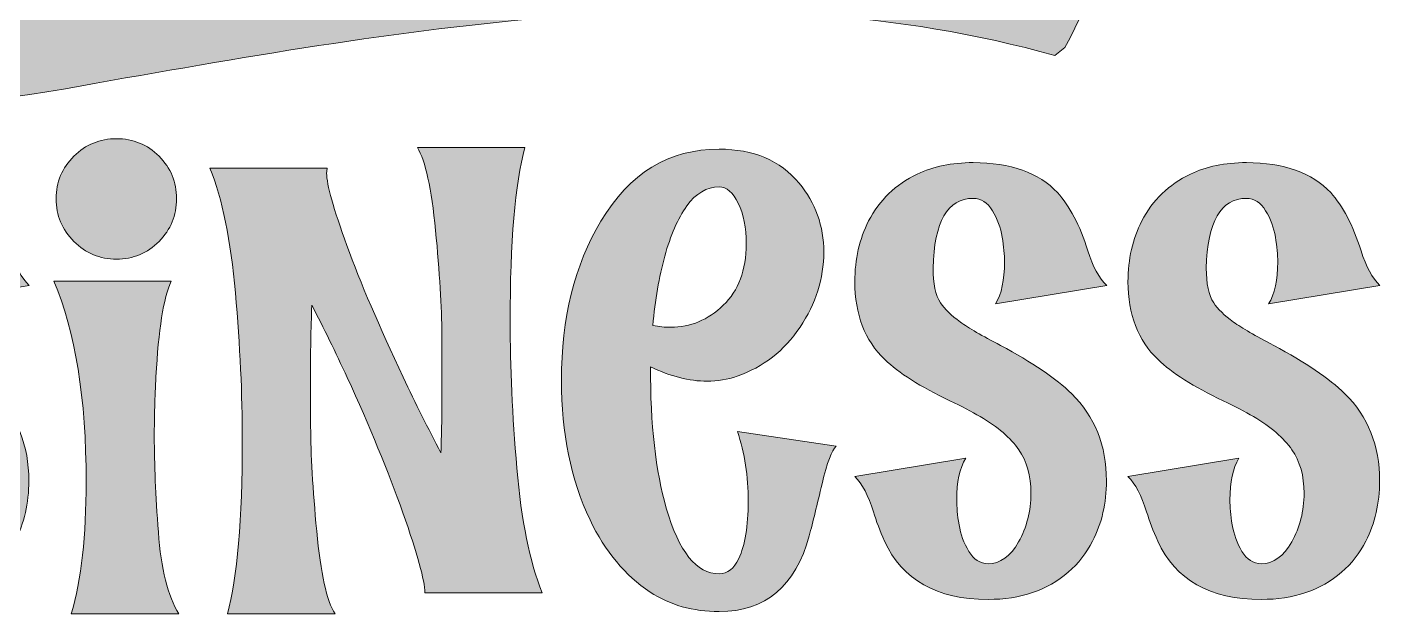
# Model space of a CAD drawing. Header units: inches. Extents: x 139 to 939, y -941 to -135.
# Drawn here: x 464.1 to 938.9, y -941.3 to -735.4 of the extents above; entities that cross this region are included whole.
import ezdxf

# ---------------------------------------------------------------- set-up
doc = ezdxf.new("R2010")
doc.units = ezdxf.units.IN
doc.header["$MEASUREMENT"] = 0
doc.layers.add('Layer 1', color=7, linetype='Continuous')

# ---------------------------------------------------------------- blocks, each defined once
blk = doc.blocks.new('block 5')
at = {"layer": 'Layer 1', "true_color": 0x030405}
h = blk.add_hatch(color=178, dxfattribs=at)
h.dxf.hatch_style = 2
edge = h.paths.add_edge_path()
edge.add_spline(control_points=[(517.38, -941.33), (517.38, -941.33), (479.62, -941.33), (479.62, -941.33), (483.1, -929.26), (484.83, -913.83), (484.83, -895.05), (484.83, -865.7), (481.04, -842.19), (473.47, -824.51), (473.47, -824.51), (514.66, -824.51), (514.66, -824.51), (511.97, -830.51), (510.2, -841.71), (509.33, -858.12), (508.94, -865.15), (508.74, -872.17), (508.74, -879.19), (508.74, -888.58), (509.21, -899.73), (510.16, -912.63), (511.11, -925.53), (513.51, -935.1), (517.38, -941.33)], knot_values=[0, 0, 0, 0, 1, 1, 1, 2, 2, 2, 3, 3, 3, 4, 4, 4, 5, 5, 5, 6, 6, 6, 7, 7, 7, 8, 8, 8, 8], degree=3, periodic=1)
edge = h.paths.add_edge_path()
edge.add_spline(control_points=[(495.48, -816.82), (489.64, -816.82), (484.65, -814.74), (480.51, -810.6), (476.37, -806.46), (474.3, -801.47), (474.3, -795.63), (474.3, -789.79), (476.37, -784.82), (480.51, -780.72), (484.65, -776.61), (489.64, -774.56), (495.48, -774.56), (501.32, -774.56), (506.3, -776.61), (510.4, -780.72), (514.5, -784.82), (516.55, -789.79), (516.55, -795.63), (516.55, -801.47), (514.5, -806.46), (510.4, -810.6), (506.3, -814.74), (501.32, -816.82), (495.48, -816.82)], knot_values=[0, 0, 0, 0, 1, 1, 1, 2, 2, 2, 3, 3, 3, 4, 4, 4, 5, 5, 5, 6, 6, 6, 7, 7, 7, 8, 8, 8, 8], degree=3, periodic=1)
h = blk.add_hatch(color=178, dxfattribs=at)
h.dxf.hatch_style = 2
edge = h.paths.add_edge_path()
edge.add_spline(control_points=[(572.18, -941.33), (572.18, -941.33), (534.42, -941.33), (534.42, -941.33), (537.9, -928.63), (539.63, -908.31), (539.63, -880.37), (539.63, -864.44), (538.82, -847.22), (537.21, -828.71), (535.59, -810.21), (532.61, -795.59), (528.27, -784.86), (528.27, -784.86), (569.46, -784.86), (569.46, -784.86), (569.3, -785.33), (569.22, -785.92), (569.22, -786.63), (569.22, -790.66), (571.59, -799.14), (576.32, -812.08), (581.06, -825.02), (587.65, -840.41), (596.09, -858.24), (600.43, -867.55), (604.85, -876.39), (609.35, -884.75), (609.58, -876.87), (609.7, -868.58), (609.7, -859.9), (609.7, -858.56), (609.68, -853.05), (609.64, -843.39), (609.6, -833.72), (608.87, -821.51), (607.45, -806.76), (606.03, -792), (603.9, -782.3), (601.06, -777.64), (601.06, -777.64), (638.82, -777.64), (638.82, -777.64), (635.34, -790.42), (633.61, -810.74), (633.61, -838.59), (633.61, -854.53), (634.4, -871.72), (635.98, -890.14), (637.56, -908.56), (640.51, -923.14), (644.85, -933.87), (644.85, -933.87), (603.66, -933.87), (603.66, -933.87), (603.66, -929.61), (601.1, -920.26), (595.97, -905.82), (590.84, -891.38), (584.33, -875.56), (576.44, -858.36), (572.34, -849.44), (568.2, -841), (564.01, -833.03), (563.7, -841.24), (563.54, -849.88), (563.54, -858.95), (563.54, -860.29), (563.56, -865.82), (563.6, -875.52), (563.64, -885.23), (564.35, -897.48), (565.73, -912.27), (567.11, -927.07), (569.26, -936.76), (572.18, -941.33)], knot_values=[0, 0, 0, 0, 1, 1, 1, 2, 2, 2, 3, 3, 3, 4, 4, 4, 5, 5, 5, 6, 6, 6, 7, 7, 7, 8, 8, 8, 9, 9, 9, 10, 10, 10, 11, 11, 11, 12, 12, 12, 13, 13, 13, 14, 14, 14, 15, 15, 15, 16, 16, 16, 17, 17, 17, 18, 18, 18, 19, 19, 19, 20, 20, 20, 21, 21, 21, 22, 22, 22, 23, 23, 23, 24, 24, 24, 25, 25, 25, 25], degree=3, periodic=1)
h = blk.add_hatch(color=178, dxfattribs=at)
h.dxf.hatch_style = 2
edge = h.paths.add_edge_path()
edge.add_spline(control_points=[(706.99, -940.5), (697.76, -940.5), (689.67, -938.21), (682.73, -933.64), (673.97, -927.88), (666.95, -919.43), (661.66, -908.31), (654.95, -894.11), (651.6, -877.81), (651.6, -859.43), (651.6, -837.57), (656.22, -818.95), (665.45, -803.56), (675.47, -786.68), (689.32, -778.23), (706.99, -778.23), (718.99, -778.23), (728.34, -782.22), (735.04, -790.18), (740.8, -797.13), (743.68, -805.18), (743.68, -814.33), (743.68, -823.64), (740.9, -832.44), (735.34, -840.73), (729.78, -849.01), (722.42, -854.73), (713.26, -857.89), (709.87, -859.07), (706.36, -859.66), (702.73, -859.66), (696.5, -859.66), (689.87, -857.97), (682.85, -854.57), (682.85, -874.85), (684.7, -891.38), (688.41, -904.17), (692.83, -919.55), (699.02, -927.24), (706.99, -927.24), (709.91, -927.24), (712.2, -925.47), (713.86, -921.92), (716.06, -917.19), (717.17, -910.52), (717.17, -901.92), (717.17, -893), (715.91, -884.8), (713.38, -877.3), (713.38, -877.3), (748.06, -882.51), (748.06, -882.51), (746.48, -883.85), (744.83, -888.23), (743.09, -895.64), (741.35, -903.06), (739.85, -909.14), (738.59, -913.87), (733.78, -931.62), (723.25, -940.5), (706.99, -940.5)], knot_values=[0, 0, 0, 0, 1, 1, 1, 2, 2, 2, 3, 3, 3, 4, 4, 4, 5, 5, 5, 6, 6, 6, 7, 7, 7, 8, 8, 8, 9, 9, 9, 10, 10, 10, 11, 11, 11, 12, 12, 12, 13, 13, 13, 14, 14, 14, 15, 15, 15, 16, 16, 16, 17, 17, 17, 18, 18, 18, 19, 19, 19, 20, 20, 20, 20], degree=3, periodic=1)
edge = h.paths.add_edge_path()
edge.add_spline(control_points=[(689.95, -840.73), (696.89, -840.73), (703.05, -838.16), (708.41, -833.03), (713.78, -827.9), (716.46, -820.72), (716.46, -811.49), (716.46, -805.81), (715.53, -801.06), (713.68, -797.23), (711.82, -793.4), (709.6, -791.49), (706.99, -791.49), (702.57, -791.49), (698.78, -793.72), (695.63, -798.18), (692.47, -802.63), (689.89, -808.51), (687.88, -815.81), (685.86, -823.11), (684.46, -831.22), (683.68, -840.13), (685.88, -840.53), (687.97, -840.73), (689.95, -840.73)], knot_values=[0, 0, 0, 0, 1, 1, 1, 2, 2, 2, 3, 3, 3, 4, 4, 4, 5, 5, 5, 6, 6, 6, 7, 7, 7, 8, 8, 8, 8], degree=3, periodic=1)
h = blk.add_hatch(color=178, dxfattribs=at)
h.dxf.hatch_style = 2
edge = h.paths.add_edge_path()
edge.add_spline(control_points=[(423.17, -936.24), (405.18, -936.24), (393.06, -929.42), (386.83, -915.76), (385.25, -912.21), (383.95, -908.78), (382.92, -905.47), (381.19, -899.79), (379.02, -895.68), (376.41, -893.16), (376.41, -893.16), (415.35, -886.65), (415.35, -886.65), (413.22, -890.2), (412.16, -895.09), (412.16, -901.32), (412.16, -903.77), (412.44, -906.67), (412.99, -910.02), (413.54, -913.38), (414.68, -916.49), (416.42, -919.37), (418.16, -922.26), (420.4, -923.7), (423.17, -923.7), (427.43, -923.7), (431, -921.15), (433.88, -916.06), (436.76, -910.97), (438.2, -905.27), (438.2, -898.96), (438.2, -892.88), (436.78, -887.79), (433.94, -883.69), (431.1, -879.59), (426.6, -875.72), (420.44, -872.09), (417.44, -870.36), (413.89, -868.5), (409.79, -866.53), (399.38, -861.56), (391.76, -856.74), (386.95, -852.09), (379.92, -845.3), (376.41, -836.19), (376.41, -824.75), (376.41, -816.86), (378.03, -809.75), (381.27, -803.44), (385.05, -796.1), (390.74, -790.62), (398.31, -786.99), (403.91, -784.31), (410.46, -782.96), (417.96, -782.96), (431.14, -782.96), (441, -786.48), (447.55, -793.5), (451.81, -798.16), (455.36, -804.94), (458.2, -813.86), (459.94, -819.46), (462.15, -823.52), (464.83, -826.05), (464.83, -826.05), (425.77, -832.56), (425.77, -832.56), (427.9, -829.09), (428.97, -824.15), (428.97, -817.76), (428.97, -815.32), (428.69, -812.44), (428.14, -809.12), (427.59, -805.81), (426.44, -802.71), (424.71, -799.83), (422.97, -796.95), (420.72, -795.51), (417.96, -795.51), (408.96, -795.51), (404.27, -803.68), (403.87, -820.01), (403.87, -825.38), (404.74, -829.44), (406.48, -832.2), (407.9, -834.33), (410.22, -836.58), (413.46, -838.95), (416.38, -841), (421.08, -843.72), (427.55, -847.12), (438.67, -853.03), (447, -858.68), (452.52, -864.04), (460.65, -872.09), (464.71, -882.27), (464.71, -894.58), (464.71, -902.47), (463.09, -909.53), (459.86, -915.76), (457.73, -920.03), (454.89, -923.66), (451.34, -926.65), (444, -933.04), (434.61, -936.24), (423.17, -936.24)], knot_values=[0, 0, 0, 0, 1, 1, 1, 2, 2, 2, 3, 3, 3, 4, 4, 4, 5, 5, 5, 6, 6, 6, 7, 7, 7, 8, 8, 8, 9, 9, 9, 10, 10, 10, 11, 11, 11, 12, 12, 12, 13, 13, 13, 14, 14, 14, 15, 15, 15, 16, 16, 16, 17, 17, 17, 18, 18, 18, 19, 19, 19, 20, 20, 20, 21, 21, 21, 22, 22, 22, 23, 23, 23, 24, 24, 24, 25, 25, 25, 26, 26, 26, 27, 27, 27, 28, 28, 28, 29, 29, 29, 30, 30, 30, 31, 31, 31, 32, 32, 32, 33, 33, 33, 34, 34, 34, 35, 35, 35, 35], degree=3, periodic=1)
h = blk.add_hatch(color=178, dxfattribs=at)
h.dxf.hatch_style = 2
edge = h.paths.add_edge_path()
edge.add_spline(control_points=[(801.32, -936.24), (783.33, -936.24), (771.22, -929.42), (764.99, -915.76), (763.41, -912.21), (762.11, -908.78), (761.08, -905.47), (759.35, -899.79), (757.18, -895.68), (754.57, -893.16), (754.57, -893.16), (793.51, -886.65), (793.51, -886.65), (791.38, -890.2), (790.32, -895.09), (790.32, -901.32), (790.32, -903.77), (790.59, -906.67), (791.15, -910.02), (791.7, -913.38), (792.84, -916.49), (794.58, -919.37), (796.31, -922.26), (798.56, -923.7), (801.32, -923.7), (805.59, -923.7), (809.16, -921.15), (812.04, -916.06), (814.92, -910.97), (816.36, -905.27), (816.36, -898.96), (816.36, -892.88), (814.94, -887.79), (812.1, -883.69), (809.25, -879.59), (804.76, -875.72), (798.6, -872.09), (795.6, -870.36), (792.05, -868.5), (787.95, -866.53), (777.53, -861.56), (769.92, -856.74), (765.11, -852.09), (758.08, -845.3), (754.57, -836.19), (754.57, -824.75), (754.57, -816.86), (756.19, -809.75), (759.43, -803.44), (763.21, -796.1), (768.9, -790.62), (776.47, -786.99), (782.07, -784.31), (788.62, -782.96), (796.12, -782.96), (809.29, -782.96), (819.16, -786.48), (825.71, -793.5), (829.97, -798.16), (833.52, -804.94), (836.36, -813.86), (838.09, -819.46), (840.3, -823.52), (842.99, -826.05), (842.99, -826.05), (803.93, -832.56), (803.93, -832.56), (806.06, -829.09), (807.12, -824.15), (807.12, -817.76), (807.12, -815.32), (806.85, -812.44), (806.3, -809.12), (805.74, -805.81), (804.6, -802.71), (802.86, -799.83), (801.13, -796.95), (798.88, -795.51), (796.12, -795.51), (787.12, -795.51), (782.43, -803.68), (782.03, -820.01), (782.03, -825.38), (782.9, -829.44), (784.64, -832.2), (786.06, -834.33), (788.38, -836.58), (791.62, -838.95), (794.54, -841), (799.23, -843.72), (805.7, -847.12), (816.83, -853.03), (825.15, -858.68), (830.68, -864.04), (838.8, -872.09), (842.87, -882.27), (842.87, -894.58), (842.87, -902.47), (841.25, -909.53), (838.02, -915.76), (835.89, -920.03), (833.04, -923.66), (829.49, -926.65), (822.16, -933.04), (812.76, -936.24), (801.32, -936.24)], knot_values=[0, 0, 0, 0, 1, 1, 1, 2, 2, 2, 3, 3, 3, 4, 4, 4, 5, 5, 5, 6, 6, 6, 7, 7, 7, 8, 8, 8, 9, 9, 9, 10, 10, 10, 11, 11, 11, 12, 12, 12, 13, 13, 13, 14, 14, 14, 15, 15, 15, 16, 16, 16, 17, 17, 17, 18, 18, 18, 19, 19, 19, 20, 20, 20, 21, 21, 21, 22, 22, 22, 23, 23, 23, 24, 24, 24, 25, 25, 25, 26, 26, 26, 27, 27, 27, 28, 28, 28, 29, 29, 29, 30, 30, 30, 31, 31, 31, 32, 32, 32, 33, 33, 33, 34, 34, 34, 35, 35, 35, 35], degree=3, periodic=1)
h = blk.add_hatch(color=178, dxfattribs=at)
h.dxf.hatch_style = 2
edge = h.paths.add_edge_path()
edge.add_spline(control_points=[(897.2, -936.24), (879.21, -936.24), (867.09, -929.42), (860.86, -915.76), (859.28, -912.21), (857.98, -908.78), (856.95, -905.47), (855.22, -899.79), (853.05, -895.68), (850.44, -893.16), (850.44, -893.16), (889.39, -886.65), (889.39, -886.65), (887.25, -890.2), (886.19, -895.09), (886.19, -901.32), (886.19, -903.77), (886.46, -906.67), (887.02, -910.02), (887.57, -913.38), (888.71, -916.49), (890.45, -919.37), (892.18, -922.26), (894.43, -923.7), (897.2, -923.7), (901.46, -923.7), (905.03, -921.15), (907.91, -916.06), (910.79, -910.97), (912.23, -905.27), (912.23, -898.96), (912.23, -892.88), (910.81, -887.79), (907.97, -883.69), (905.13, -879.59), (900.63, -875.72), (894.48, -872.09), (891.47, -870.36), (887.93, -868.5), (883.82, -866.53), (873.41, -861.56), (865.79, -856.74), (860.98, -852.09), (853.96, -845.3), (850.44, -836.19), (850.44, -824.75), (850.44, -816.86), (852.06, -809.75), (855.3, -803.44), (859.09, -796.1), (864.77, -790.62), (872.34, -786.99), (877.94, -784.31), (884.49, -782.96), (891.99, -782.96), (905.17, -782.96), (915.03, -786.48), (921.58, -793.5), (925.84, -798.16), (929.39, -804.94), (932.23, -813.86), (933.97, -819.46), (936.18, -823.52), (938.86, -826.05), (938.86, -826.05), (899.8, -832.56), (899.8, -832.56), (901.93, -829.09), (903, -824.15), (903, -817.76), (903, -815.32), (902.72, -812.44), (902.17, -809.12), (901.62, -805.81), (900.47, -802.71), (898.74, -799.83), (897, -796.95), (894.75, -795.51), (891.99, -795.51), (882.99, -795.51), (878.3, -803.68), (877.91, -820.01), (877.91, -825.38), (878.77, -829.44), (880.51, -832.2), (881.93, -834.33), (884.26, -836.58), (887.49, -838.95), (890.41, -841), (895.11, -843.72), (901.58, -847.12), (912.7, -853.03), (921.03, -858.68), (926.55, -864.04), (934.68, -872.09), (938.74, -882.27), (938.74, -894.58), (938.74, -902.47), (937.12, -909.53), (933.89, -915.76), (931.76, -920.03), (928.92, -923.66), (925.37, -926.65), (918.03, -933.04), (908.64, -936.24), (897.2, -936.24)], knot_values=[0, 0, 0, 0, 1, 1, 1, 2, 2, 2, 3, 3, 3, 4, 4, 4, 5, 5, 5, 6, 6, 6, 7, 7, 7, 8, 8, 8, 9, 9, 9, 10, 10, 10, 11, 11, 11, 12, 12, 12, 13, 13, 13, 14, 14, 14, 15, 15, 15, 16, 16, 16, 17, 17, 17, 18, 18, 18, 19, 19, 19, 20, 20, 20, 21, 21, 21, 22, 22, 22, 23, 23, 23, 24, 24, 24, 25, 25, 25, 26, 26, 26, 27, 27, 27, 28, 28, 28, 29, 29, 29, 30, 30, 30, 31, 31, 31, 32, 32, 32, 33, 33, 33, 34, 34, 34, 35, 35, 35, 35], degree=3, periodic=1)
at = {"layer": 'Layer 1', "lineweight": 0}
for points, knots in [([(495.48, -816.82), (489.64, -816.82), (484.65, -814.74), (480.51, -810.6), (476.37, -806.46), (474.3, -801.47), (474.3, -795.63), (474.3, -789.79), (476.37, -784.82), (480.51, -780.72), (484.65, -776.61), (489.64, -774.56), (495.48, -774.56), (501.32, -774.56), (506.3, -776.61), (510.4, -780.72), (514.5, -784.82), (516.55, -789.79), (516.55, -795.63), (516.55, -801.47), (514.5, -806.46), (510.4, -810.6), (506.3, -814.74), (501.32, -816.82), (495.48, -816.82)], [0, 0, 0, 0, 1, 1, 1, 2, 2, 2, 3, 3, 3, 4, 4, 4, 5, 5, 5, 6, 6, 6, 7, 7, 7, 8, 8, 8, 8]), ([(572.18, -941.33), (572.18, -941.33), (534.42, -941.33), (534.42, -941.33), (537.9, -928.63), (539.63, -908.31), (539.63, -880.37), (539.63, -864.44), (538.82, -847.22), (537.21, -828.71), (535.59, -810.21), (532.61, -795.59), (528.27, -784.86), (528.27, -784.86), (569.46, -784.86), (569.46, -784.86), (569.3, -785.33), (569.22, -785.92), (569.22, -786.63), (569.22, -790.66), (571.59, -799.14), (576.32, -812.08), (581.06, -825.02), (587.65, -840.41), (596.09, -858.24), (600.43, -867.55), (604.85, -876.39), (609.35, -884.75), (609.58, -876.87), (609.7, -868.58), (609.7, -859.9), (609.7, -858.56), (609.68, -853.05), (609.64, -843.39), (609.6, -833.72), (608.87, -821.51), (607.45, -806.76), (606.03, -792), (603.9, -782.3), (601.06, -777.64), (601.06, -777.64), (638.82, -777.64), (638.82, -777.64), (635.34, -790.42), (633.61, -810.74), (633.61, -838.59), (633.61, -854.53), (634.4, -871.72), (635.98, -890.14), (637.56, -908.56), (640.51, -923.14), (644.85, -933.87), (644.85, -933.87), (603.66, -933.87), (603.66, -933.87), (603.66, -929.61), (601.1, -920.26), (595.97, -905.82), (590.84, -891.38), (584.33, -875.56), (576.44, -858.36), (572.34, -849.44), (568.2, -841), (564.01, -833.03), (563.7, -841.24), (563.54, -849.88), (563.54, -858.95), (563.54, -860.29), (563.56, -865.82), (563.6, -875.52), (563.64, -885.23), (564.35, -897.48), (565.73, -912.27), (567.11, -927.07), (569.26, -936.76), (572.18, -941.33)], [0, 0, 0, 0, 1, 1, 1, 2, 2, 2, 3, 3, 3, 4, 4, 4, 5, 5, 5, 6, 6, 6, 7, 7, 7, 8, 8, 8, 9, 9, 9, 10, 10, 10, 11, 11, 11, 12, 12, 12, 13, 13, 13, 14, 14, 14, 15, 15, 15, 16, 16, 16, 17, 17, 17, 18, 18, 18, 19, 19, 19, 20, 20, 20, 21, 21, 21, 22, 22, 22, 23, 23, 23, 24, 24, 24, 25, 25, 25, 25]), ([(706.99, -940.5), (697.76, -940.5), (689.67, -938.21), (682.73, -933.64), (673.97, -927.88), (666.95, -919.43), (661.66, -908.31), (654.95, -894.11), (651.6, -877.81), (651.6, -859.43), (651.6, -837.57), (656.22, -818.95), (665.45, -803.56), (675.47, -786.68), (689.32, -778.23), (706.99, -778.23), (718.99, -778.23), (728.34, -782.22), (735.04, -790.18), (740.8, -797.13), (743.68, -805.18), (743.68, -814.33), (743.68, -823.64), (740.9, -832.44), (735.34, -840.73), (729.78, -849.01), (722.42, -854.73), (713.26, -857.89), (709.87, -859.07), (706.36, -859.66), (702.73, -859.66), (696.5, -859.66), (689.87, -857.97), (682.85, -854.57), (682.85, -874.85), (684.7, -891.38), (688.41, -904.17), (692.83, -919.55), (699.02, -927.24), (706.99, -927.24), (709.91, -927.24), (712.2, -925.47), (713.86, -921.92), (716.06, -917.19), (717.17, -910.52), (717.17, -901.92), (717.17, -893), (715.91, -884.8), (713.38, -877.3), (713.38, -877.3), (748.06, -882.51), (748.06, -882.51), (746.48, -883.85), (744.83, -888.23), (743.09, -895.64), (741.35, -903.06), (739.85, -909.14), (738.59, -913.87), (733.78, -931.62), (723.25, -940.5), (706.99, -940.5)], [0, 0, 0, 0, 1, 1, 1, 2, 2, 2, 3, 3, 3, 4, 4, 4, 5, 5, 5, 6, 6, 6, 7, 7, 7, 8, 8, 8, 9, 9, 9, 10, 10, 10, 11, 11, 11, 12, 12, 12, 13, 13, 13, 14, 14, 14, 15, 15, 15, 16, 16, 16, 17, 17, 17, 18, 18, 18, 19, 19, 19, 20, 20, 20, 20]), ([(423.17, -936.24), (405.18, -936.24), (393.06, -929.42), (386.83, -915.76), (385.25, -912.21), (383.95, -908.78), (382.92, -905.47), (381.19, -899.79), (379.02, -895.68), (376.41, -893.16), (376.41, -893.16), (415.35, -886.65), (415.35, -886.65), (413.22, -890.2), (412.16, -895.09), (412.16, -901.32), (412.16, -903.77), (412.44, -906.67), (412.99, -910.02), (413.54, -913.38), (414.68, -916.49), (416.42, -919.37), (418.16, -922.26), (420.4, -923.7), (423.17, -923.7), (427.43, -923.7), (431, -921.15), (433.88, -916.06), (436.76, -910.97), (438.2, -905.27), (438.2, -898.96), (438.2, -892.88), (436.78, -887.79), (433.94, -883.69), (431.1, -879.59), (426.6, -875.72), (420.44, -872.09), (417.44, -870.36), (413.89, -868.5), (409.79, -866.53), (399.38, -861.56), (391.76, -856.74), (386.95, -852.09), (379.92, -845.3), (376.41, -836.19), (376.41, -824.75), (376.41, -816.86), (378.03, -809.75), (381.27, -803.44), (385.05, -796.1), (390.74, -790.62), (398.31, -786.99), (403.91, -784.31), (410.46, -782.96), (417.96, -782.96), (431.14, -782.96), (441, -786.48), (447.55, -793.5), (451.81, -798.16), (455.36, -804.94), (458.2, -813.86), (459.94, -819.46), (462.15, -823.52), (464.83, -826.05), (464.83, -826.05), (425.77, -832.56), (425.77, -832.56), (427.9, -829.09), (428.97, -824.15), (428.97, -817.76), (428.97, -815.32), (428.69, -812.44), (428.14, -809.12), (427.59, -805.81), (426.44, -802.71), (424.71, -799.83), (422.97, -796.95), (420.72, -795.51), (417.96, -795.51), (408.96, -795.51), (404.27, -803.68), (403.87, -820.01), (403.87, -825.38), (404.74, -829.44), (406.48, -832.2), (407.9, -834.33), (410.22, -836.58), (413.46, -838.95), (416.38, -841), (421.08, -843.72), (427.55, -847.12), (438.67, -853.03), (447, -858.68), (452.52, -864.04), (460.65, -872.09), (464.71, -882.27), (464.71, -894.58), (464.71, -902.47), (463.09, -909.53), (459.86, -915.76), (457.73, -920.03), (454.89, -923.66), (451.34, -926.65), (444, -933.04), (434.61, -936.24), (423.17, -936.24)], [0, 0, 0, 0, 1, 1, 1, 2, 2, 2, 3, 3, 3, 4, 4, 4, 5, 5, 5, 6, 6, 6, 7, 7, 7, 8, 8, 8, 9, 9, 9, 10, 10, 10, 11, 11, 11, 12, 12, 12, 13, 13, 13, 14, 14, 14, 15, 15, 15, 16, 16, 16, 17, 17, 17, 18, 18, 18, 19, 19, 19, 20, 20, 20, 21, 21, 21, 22, 22, 22, 23, 23, 23, 24, 24, 24, 25, 25, 25, 26, 26, 26, 27, 27, 27, 28, 28, 28, 29, 29, 29, 30, 30, 30, 31, 31, 31, 32, 32, 32, 33, 33, 33, 34, 34, 34, 35, 35, 35, 35]), ([(801.32, -936.24), (783.33, -936.24), (771.22, -929.42), (764.99, -915.76), (763.41, -912.21), (762.11, -908.78), (761.08, -905.47), (759.35, -899.79), (757.18, -895.68), (754.57, -893.16), (754.57, -893.16), (793.51, -886.65), (793.51, -886.65), (791.38, -890.2), (790.32, -895.09), (790.32, -901.32), (790.32, -903.77), (790.59, -906.67), (791.15, -910.02), (791.7, -913.38), (792.84, -916.49), (794.58, -919.37), (796.31, -922.26), (798.56, -923.7), (801.32, -923.7), (805.59, -923.7), (809.16, -921.15), (812.04, -916.06), (814.92, -910.97), (816.36, -905.27), (816.36, -898.96), (816.36, -892.88), (814.94, -887.79), (812.1, -883.69), (809.25, -879.59), (804.76, -875.72), (798.6, -872.09), (795.6, -870.36), (792.05, -868.5), (787.95, -866.53), (777.53, -861.56), (769.92, -856.74), (765.11, -852.09), (758.08, -845.3), (754.57, -836.19), (754.57, -824.75), (754.57, -816.86), (756.19, -809.75), (759.43, -803.44), (763.21, -796.1), (768.9, -790.62), (776.47, -786.99), (782.07, -784.31), (788.62, -782.96), (796.12, -782.96), (809.29, -782.96), (819.16, -786.48), (825.71, -793.5), (829.97, -798.16), (833.52, -804.94), (836.36, -813.86), (838.09, -819.46), (840.3, -823.52), (842.99, -826.05), (842.99, -826.05), (803.93, -832.56), (803.93, -832.56), (806.06, -829.09), (807.12, -824.15), (807.12, -817.76), (807.12, -815.32), (806.85, -812.44), (806.3, -809.12), (805.74, -805.81), (804.6, -802.71), (802.86, -799.83), (801.13, -796.95), (798.88, -795.51), (796.12, -795.51), (787.12, -795.51), (782.43, -803.68), (782.03, -820.01), (782.03, -825.38), (782.9, -829.44), (784.64, -832.2), (786.06, -834.33), (788.38, -836.58), (791.62, -838.95), (794.54, -841), (799.23, -843.72), (805.7, -847.12), (816.83, -853.03), (825.15, -858.68), (830.68, -864.04), (838.8, -872.09), (842.87, -882.27), (842.87, -894.58), (842.87, -902.47), (841.25, -909.53), (838.02, -915.76), (835.89, -920.03), (833.04, -923.66), (829.49, -926.65), (822.16, -933.04), (812.76, -936.24), (801.32, -936.24)], [0, 0, 0, 0, 1, 1, 1, 2, 2, 2, 3, 3, 3, 4, 4, 4, 5, 5, 5, 6, 6, 6, 7, 7, 7, 8, 8, 8, 9, 9, 9, 10, 10, 10, 11, 11, 11, 12, 12, 12, 13, 13, 13, 14, 14, 14, 15, 15, 15, 16, 16, 16, 17, 17, 17, 18, 18, 18, 19, 19, 19, 20, 20, 20, 21, 21, 21, 22, 22, 22, 23, 23, 23, 24, 24, 24, 25, 25, 25, 26, 26, 26, 27, 27, 27, 28, 28, 28, 29, 29, 29, 30, 30, 30, 31, 31, 31, 32, 32, 32, 33, 33, 33, 34, 34, 34, 35, 35, 35, 35]), ([(897.2, -936.24), (879.21, -936.24), (867.09, -929.42), (860.86, -915.76), (859.28, -912.21), (857.98, -908.78), (856.95, -905.47), (855.22, -899.79), (853.05, -895.68), (850.44, -893.16), (850.44, -893.16), (889.39, -886.65), (889.39, -886.65), (887.25, -890.2), (886.19, -895.09), (886.19, -901.32), (886.19, -903.77), (886.46, -906.67), (887.02, -910.02), (887.57, -913.38), (888.71, -916.49), (890.45, -919.37), (892.18, -922.26), (894.43, -923.7), (897.2, -923.7), (901.46, -923.7), (905.03, -921.15), (907.91, -916.06), (910.79, -910.97), (912.23, -905.27), (912.23, -898.96), (912.23, -892.88), (910.81, -887.79), (907.97, -883.69), (905.13, -879.59), (900.63, -875.72), (894.48, -872.09), (891.47, -870.36), (887.93, -868.5), (883.82, -866.53), (873.41, -861.56), (865.79, -856.74), (860.98, -852.09), (853.96, -845.3), (850.44, -836.19), (850.44, -824.75), (850.44, -816.86), (852.06, -809.75), (855.3, -803.44), (859.09, -796.1), (864.77, -790.62), (872.34, -786.99), (877.94, -784.31), (884.49, -782.96), (891.99, -782.96), (905.17, -782.96), (915.03, -786.48), (921.58, -793.5), (925.84, -798.16), (929.39, -804.94), (932.23, -813.86), (933.97, -819.46), (936.18, -823.52), (938.86, -826.05), (938.86, -826.05), (899.8, -832.56), (899.8, -832.56), (901.93, -829.09), (903, -824.15), (903, -817.76), (903, -815.32), (902.72, -812.44), (902.17, -809.12), (901.62, -805.81), (900.47, -802.71), (898.74, -799.83), (897, -796.95), (894.75, -795.51), (891.99, -795.51), (882.99, -795.51), (878.3, -803.68), (877.91, -820.01), (877.91, -825.38), (878.77, -829.44), (880.51, -832.2), (881.93, -834.33), (884.26, -836.58), (887.49, -838.95), (890.41, -841), (895.11, -843.72), (901.58, -847.12), (912.7, -853.03), (921.03, -858.68), (926.55, -864.04), (934.68, -872.09), (938.74, -882.27), (938.74, -894.58), (938.74, -902.47), (937.12, -909.53), (933.89, -915.76), (931.76, -920.03), (928.92, -923.66), (925.37, -926.65), (918.03, -933.04), (908.64, -936.24), (897.2, -936.24)], [0, 0, 0, 0, 1, 1, 1, 2, 2, 2, 3, 3, 3, 4, 4, 4, 5, 5, 5, 6, 6, 6, 7, 7, 7, 8, 8, 8, 9, 9, 9, 10, 10, 10, 11, 11, 11, 12, 12, 12, 13, 13, 13, 14, 14, 14, 15, 15, 15, 16, 16, 16, 17, 17, 17, 18, 18, 18, 19, 19, 19, 20, 20, 20, 21, 21, 21, 22, 22, 22, 23, 23, 23, 24, 24, 24, 25, 25, 25, 26, 26, 26, 27, 27, 27, 28, 28, 28, 29, 29, 29, 30, 30, 30, 31, 31, 31, 32, 32, 32, 33, 33, 33, 34, 34, 34, 35, 35, 35, 35]), ([(689.95, -840.73), (696.89, -840.73), (703.05, -838.16), (708.41, -833.03), (713.78, -827.9), (716.46, -820.72), (716.46, -811.49), (716.46, -805.81), (715.53, -801.06), (713.68, -797.23), (711.82, -793.4), (709.6, -791.49), (706.99, -791.49), (702.57, -791.49), (698.78, -793.72), (695.63, -798.18), (692.47, -802.63), (689.89, -808.51), (687.88, -815.81), (685.86, -823.11), (684.46, -831.22), (683.68, -840.13), (685.88, -840.53), (687.97, -840.73), (689.95, -840.73)], [0, 0, 0, 0, 1, 1, 1, 2, 2, 2, 3, 3, 3, 4, 4, 4, 5, 5, 5, 6, 6, 6, 7, 7, 7, 8, 8, 8, 8]), ([(517.38, -941.33), (517.38, -941.33), (479.62, -941.33), (479.62, -941.33), (483.1, -929.26), (484.83, -913.83), (484.83, -895.05), (484.83, -865.7), (481.04, -842.19), (473.47, -824.51), (473.47, -824.51), (514.66, -824.51), (514.66, -824.51), (511.97, -830.51), (510.2, -841.71), (509.33, -858.12), (508.94, -865.15), (508.74, -872.17), (508.74, -879.19), (508.74, -888.58), (509.21, -899.73), (510.16, -912.63), (511.11, -925.53), (513.51, -935.1), (517.38, -941.33)], [0, 0, 0, 0, 1, 1, 1, 2, 2, 2, 3, 3, 3, 4, 4, 4, 5, 5, 5, 6, 6, 6, 7, 7, 7, 8, 8, 8, 8])]:
    blk.add_open_spline(points, degree=3, knots=knots, dxfattribs=at)
blk = doc.blocks.new('block 2')
at = {"layer": 'Layer 1', "true_color": 0xbe1e2f}
h = blk.add_hatch(color=242, dxfattribs=at)
h.dxf.hatch_style = 2
edge = h.paths.add_edge_path()
edge.add_spline(control_points=[(745.43, -514.32), (745.43, -514.32), (746.53, -504.64), (746.53, -504.64), (758.72, -454.88), (823.62, -439.4), (875.09, -436.55), (855.34, -361.38), (770.56, -340.85), (684.7, -339.79), (612.79, -340.32), (557.36, -349.25), (464.98, -376.85), (389.56, -398.74), (282.13, -424.62), (233.25, -347.22), (167.67, -397.45), (246.89, -552.31), (311.88, -593.45), (280.85, -636.72), (225.74, -652.23), (165.38, -675.83), (184.52, -756.38), (368.04, -779.43), (488.36, -755.03), (598.29, -735.96), (713.97, -714.29), (824.71, -745.38), (824.71, -745.38), (828.3, -742.53), (828.3, -742.53), (868.96, -672.04), (813.84, -563.46), (745.43, -514.32)], knot_values=[0, 0, 0, 0, 1, 1, 1, 2, 2, 2, 3, 3, 3, 4, 4, 4, 5, 5, 5, 6, 6, 6, 7, 7, 7, 8, 8, 8, 9, 9, 9, 10, 10, 10, 11, 11, 11, 11], degree=3, periodic=1)
edge = h.paths.add_edge_path()
edge.add_spline(control_points=[(346.19, -535.76), (344.94, -559.58), (344.69, -575.86), (345.44, -584.58), (345.94, -589.33), (346.19, -593.94), (346.19, -598.43), (346.19, -602.92), (345.94, -608.16), (345.44, -614.14), (344.94, -620.13), (343.44, -624.43), (340.95, -627.05), (338.45, -629.67), (335.09, -629.99), (330.85, -627.99), (327.6, -626.25), (325.92, -621.07), (325.8, -612.46), (325.67, -603.85), (326.11, -593.44), (327.11, -581.22), (328.1, -569), (328.35, -560.26), (327.86, -555.03), (327.35, -546.05), (327.17, -539.07), (327.29, -534.07), (327.42, -529.09), (327.79, -522.42), (328.42, -514.06), (329.04, -505.7), (329.35, -499.41), (329.35, -495.16), (329.35, -489.17), (330.78, -485.19), (333.66, -483.19), (336.52, -481.2), (339.51, -481.2), (342.63, -483.19), (345.75, -485.19), (347.43, -488.05), (347.69, -491.79), (347.93, -497.28), (347.43, -511.94), (346.19, -535.76)], knot_values=[0, 0, 0, 0, 1, 1, 1, 2, 2, 2, 3, 3, 3, 4, 4, 4, 5, 5, 5, 6, 6, 6, 7, 7, 7, 8, 8, 8, 9, 9, 9, 10, 10, 10, 11, 11, 11, 12, 12, 12, 13, 13, 13, 14, 14, 14, 15, 15, 15, 15], degree=3, periodic=1)
edge = h.paths.add_edge_path()
edge.add_spline(control_points=[(416.15, -639.59), (413.91, -646.57), (410.41, -652.18), (405.68, -656.42), (400.94, -660.17), (396.2, -662.22), (391.46, -662.6), (386.72, -662.97), (382.35, -661.85), (378.36, -659.23), (374.37, -656.61), (370.82, -653.43), (367.7, -649.69), (364.58, -645.95), (361.9, -641.7), (359.66, -636.97), (355.66, -631.48), (355.41, -626.62), (358.91, -622.38), (362.15, -618.39), (365.39, -618.14), (368.64, -621.63), (371.13, -623.87), (372.62, -627.99), (373.13, -633.97), (373.37, -637.97), (375.87, -641.95), (380.61, -645.95), (385.34, -649.93), (389.96, -651.68), (394.45, -651.19), (397.45, -650.93), (399.13, -648.25), (399.5, -643.14), (399.88, -638.03), (399.25, -632.05), (397.63, -625.18), (396.01, -618.32), (394.39, -612.27), (392.77, -607.03), (391.14, -601.8), (389.96, -598.18), (389.21, -596.18), (379.49, -568.5), (371.63, -546.3), (365.64, -529.58), (357.66, -507.13), (357.66, -491.3), (365.64, -482.07), (369.88, -477.08), (375.12, -473.9), (381.36, -472.53), (387.59, -471.16), (393.83, -471.72), (400.07, -474.21), (401.56, -474.96), (403.12, -476.14), (404.74, -477.76), (406.36, -479.39), (408.11, -481.26), (409.98, -483.38), (411.85, -485.5), (413.28, -486.93), (414.28, -487.68), (416.28, -489.68), (415.53, -492.05), (412.04, -494.79), (408.54, -497.78), (405.55, -497.66), (403.06, -494.41), (399.32, -489.43), (396.38, -486.06), (394.27, -484.31), (392.14, -482.57), (390.21, -482.07), (388.47, -482.81), (384.72, -484.56), (382.41, -487.68), (381.54, -492.17), (380.67, -496.66), (381.04, -501.84), (382.67, -507.7), (384.29, -513.56), (386.16, -519.11), (388.28, -524.35), (390.4, -529.58), (392.7, -535.01), (395.2, -540.62), (397.69, -546.23), (399.32, -549.92), (400.07, -551.66), (401.81, -557.4), (403.81, -563.88), (406.05, -571.12), (408.3, -578.35), (410.29, -584.84), (412.04, -590.57), (413.78, -596.31), (414.78, -599.68), (415.03, -600.67), (417.02, -607.41), (418.27, -613.27), (418.77, -618.26), (419.27, -625.5), (418.4, -632.61), (416.15, -639.59)], knot_values=[0, 0, 0, 0, 1, 1, 1, 2, 2, 2, 3, 3, 3, 4, 4, 4, 5, 5, 5, 6, 6, 6, 7, 7, 7, 8, 8, 8, 9, 9, 9, 10, 10, 10, 11, 11, 11, 12, 12, 12, 13, 13, 13, 14, 14, 14, 15, 15, 15, 16, 16, 16, 17, 17, 17, 18, 18, 18, 19, 19, 19, 20, 20, 20, 21, 21, 21, 22, 22, 22, 23, 23, 23, 24, 24, 24, 25, 25, 25, 26, 26, 26, 27, 27, 27, 28, 28, 28, 29, 29, 29, 30, 30, 30, 31, 31, 31, 32, 32, 32, 33, 33, 33, 34, 34, 34, 35, 35, 35, 35], degree=3, periodic=1)
edge = h.paths.add_edge_path()
edge.add_spline(control_points=[(618.94, -637.34), (617.69, -645.57), (614.82, -649.31), (610.33, -648.57), (607.09, -648.06), (605.09, -646.07), (604.35, -642.58), (604.1, -642.08), (603.97, -641.58), (603.97, -641.08), (603.97, -638.84), (604.03, -633.35), (604.16, -624.62), (604.28, -615.89), (604.35, -609.91), (604.35, -606.66), (604.35, -606.66), (604.35, -590.01), (604.35, -590.01), (604.35, -582.15), (604.22, -576.23), (603.97, -572.24), (603.72, -568.25), (603.41, -562.95), (603.04, -556.34), (602.66, -549.73), (602.16, -544.3), (601.54, -540.06), (600.91, -535.82), (600.17, -531.27), (599.3, -526.4), (598.42, -521.54), (597.36, -517.11), (596.11, -513.12), (592.62, -501.15), (589.13, -492.67), (585.64, -487.68), (582.14, -482.69), (578.77, -480.7), (575.54, -481.69), (570.79, -482.94), (566.93, -489.36), (563.94, -500.96), (560.94, -512.56), (559.82, -523.97), (560.57, -535.2), (561.07, -548.17), (560.57, -580.1), (559.07, -630.98), (558.82, -638.46), (555.71, -644.95), (549.72, -650.44), (544.23, -655.68), (540.49, -655.42), (538.49, -649.69), (537.75, -647.19), (537.49, -643.7), (537.75, -639.21), (537.49, -635.23), (537.06, -628.12), (536.44, -617.89), (535.81, -607.66), (535.37, -598.87), (535.13, -591.51), (534.88, -584.15), (534.88, -575.36), (535.13, -565.13), (534.88, -562.39), (534.88, -559.27), (535.13, -555.78), (523.15, -514.87), (512.68, -495.29), (503.7, -497.03), (497.71, -498.28), (494.09, -507.13), (492.85, -523.6), (492.6, -527.59), (492.6, -531.45), (492.85, -535.2), (495.84, -592.32), (497.21, -624.25), (496.96, -630.98), (496.71, -638.46), (493.59, -644.95), (487.61, -650.44), (482.12, -655.68), (478.38, -655.42), (476.38, -649.69), (475.64, -647.19), (475.38, -643.7), (475.64, -639.21), (475.38, -634.48), (475.01, -628.43), (474.51, -621.07), (474.01, -613.71), (473.7, -607.78), (473.58, -603.29), (473.45, -598.8), (473.26, -592.82), (473.02, -585.33), (472.77, -577.85), (472.77, -569.87), (473.02, -561.39), (473.02, -556.4), (472.83, -547.42), (472.46, -534.45), (472.08, -521.48), (472.14, -511.5), (472.64, -504.51), (473.14, -497.53), (474.64, -491.79), (477.13, -487.3), (477.88, -485.81), (479.06, -484.37), (480.69, -483), (482.31, -481.63), (484.11, -480.51), (486.11, -479.63), (488.11, -478.76), (490.23, -478.14), (492.47, -477.76), (494.72, -477.39), (497.21, -477.52), (499.96, -478.14), (502.7, -478.76), (505.44, -479.7), (508.19, -480.94), (510.93, -482.19), (513.67, -484.07), (516.42, -486.56), (519.16, -489.05), (521.9, -491.98), (524.65, -495.35), (527.39, -498.72), (530.01, -502.9), (532.51, -507.88), (535, -512.88), (537.37, -518.49), (539.62, -524.72), (541.86, -514.75), (544.6, -505.82), (547.85, -497.97), (551.09, -490.11), (555.14, -483.5), (560.01, -478.14), (564.87, -472.78), (569.92, -470.22), (575.16, -470.47), (594.62, -471.96), (606.84, -483.32), (611.83, -504.51), (612.82, -509.01), (613.76, -514.19), (614.63, -520.04), (615.51, -525.91), (616.19, -531.52), (616.69, -536.88), (617.19, -542.25), (617.56, -548.23), (617.81, -554.84), (618.06, -561.45), (618.25, -567.19), (618.38, -572.05), (618.5, -576.92), (618.56, -582.47), (618.56, -588.7), (618.56, -588.7), (618.56, -602.92), (618.56, -602.92), (618.56, -606.16), (618.5, -610.28), (618.38, -615.27), (618.25, -620.26), (618.19, -623), (618.19, -623.5), (618.19, -625.25), (618.38, -627.68), (618.75, -630.79), (619.12, -633.92), (619.18, -636.1), (618.94, -637.34)], knot_values=[0, 0, 0, 0, 1, 1, 1, 2, 2, 2, 3, 3, 3, 4, 4, 4, 5, 5, 5, 6, 6, 6, 7, 7, 7, 8, 8, 8, 9, 9, 9, 10, 10, 10, 11, 11, 11, 12, 12, 12, 13, 13, 13, 14, 14, 14, 15, 15, 15, 16, 16, 16, 17, 17, 17, 18, 18, 18, 19, 19, 19, 20, 20, 20, 21, 21, 21, 22, 22, 22, 23, 23, 23, 24, 24, 24, 25, 25, 25, 26, 26, 26, 27, 27, 27, 28, 28, 28, 29, 29, 29, 30, 30, 30, 31, 31, 31, 32, 32, 32, 33, 33, 33, 34, 34, 34, 35, 35, 35, 36, 36, 36, 37, 37, 37, 38, 38, 38, 39, 39, 39, 40, 40, 40, 41, 41, 41, 42, 42, 42, 43, 43, 43, 44, 44, 44, 45, 45, 45, 46, 46, 46, 47, 47, 47, 48, 48, 48, 49, 49, 49, 50, 50, 50, 51, 51, 51, 52, 52, 52, 53, 53, 53, 54, 54, 54, 55, 55, 55, 56, 56, 56, 57, 57, 57, 58, 58, 58, 59, 59, 59, 60, 60, 60, 60], degree=3, periodic=1)
edge = h.paths.add_edge_path()
edge.add_spline(control_points=[(722.2, -554.84), (720.71, -573.17), (719.08, -586.08), (717.34, -593.56), (715.59, -601.05), (714.03, -607.16), (712.66, -611.9), (711.29, -616.64), (709.17, -622.19), (706.3, -628.55), (703.43, -634.91), (700.25, -640.02), (696.76, -643.89), (693.26, -647.75), (688.72, -651.19), (683.1, -654.18), (677.49, -657.17), (671.19, -658.79), (664.21, -659.04), (652.24, -659.54), (643.63, -652.93), (638.39, -639.21), (636.39, -633.73), (637.77, -629.99), (642.51, -627.99), (646.75, -625.99), (649.37, -626.49), (650.37, -629.48), (651.36, -632.98), (653.11, -636.47), (655.6, -639.96), (658.09, -643.45), (660.71, -645.95), (663.46, -647.44), (667.7, -649.44), (671.88, -648.25), (675.99, -643.89), (680.11, -639.52), (683.54, -633.17), (686.28, -624.81), (689.03, -616.45), (691.15, -609.6), (692.64, -604.23), (694.14, -598.87), (695.26, -594.19), (696.01, -590.2), (700, -568.5), (702.37, -541.43), (703.12, -509.01), (703.12, -509.01), (702, -507.88), (702, -507.88), (701, -507.88), (699.75, -509.63), (698.26, -513.12), (698.26, -513.12), (697.88, -513.87), (697.88, -513.87), (696.63, -517.37), (694.83, -521.42), (692.46, -526.03), (690.08, -530.65), (686.85, -536.01), (682.73, -542.12), (678.61, -548.23), (674.25, -553.41), (669.63, -557.65), (665.02, -561.89), (659.9, -565.19), (654.29, -567.56), (648.68, -569.93), (643.13, -569.75), (637.64, -567), (634.65, -565.75), (632.41, -562.32), (630.91, -556.71), (629.41, -551.1), (628.54, -544.92), (628.29, -538.19), (628.04, -531.45), (628.16, -523.85), (628.66, -515.37), (629.16, -506.89), (629.6, -500.15), (629.97, -495.16), (630.35, -490.17), (630.91, -485.56), (631.66, -481.32), (632.65, -475.58), (635.77, -473.21), (641.01, -474.21), (646, -475.21), (649.11, -478.58), (650.37, -484.31), (650.37, -484.31), (650.37, -492.17), (650.37, -492.17), (649.37, -497.16), (648.49, -502.96), (647.75, -509.57), (647, -516.18), (646.5, -522.98), (646.25, -529.96), (646, -536.94), (646.5, -542.74), (647.75, -547.36), (648.99, -551.97), (650.99, -554.16), (653.73, -553.9), (661.46, -553.16), (670.01, -542.18), (679.36, -520.98), (688.72, -499.78), (693.64, -483.44), (694.14, -471.96), (694.14, -469.22), (695.08, -467.35), (696.95, -466.35), (698.82, -465.36), (701.06, -465.11), (703.68, -465.6), (706.3, -466.11), (708.92, -466.91), (711.54, -468.04), (714.16, -469.16), (716.46, -470.47), (718.46, -471.96), (721.7, -474.21), (723.51, -484), (723.89, -501.34), (724.26, -518.67), (723.7, -536.51), (722.2, -554.84)], knot_values=[0, 0, 0, 0, 1, 1, 1, 2, 2, 2, 3, 3, 3, 4, 4, 4, 5, 5, 5, 6, 6, 6, 7, 7, 7, 8, 8, 8, 9, 9, 9, 10, 10, 10, 11, 11, 11, 12, 12, 12, 13, 13, 13, 14, 14, 14, 15, 15, 15, 16, 16, 16, 17, 17, 17, 18, 18, 18, 19, 19, 19, 20, 20, 20, 21, 21, 21, 22, 22, 22, 23, 23, 23, 24, 24, 24, 25, 25, 25, 26, 26, 26, 27, 27, 27, 28, 28, 28, 29, 29, 29, 30, 30, 30, 31, 31, 31, 32, 32, 32, 33, 33, 33, 34, 34, 34, 35, 35, 35, 36, 36, 36, 37, 37, 37, 38, 38, 38, 39, 39, 39, 40, 40, 40, 41, 41, 41, 42, 42, 42, 43, 43, 43, 44, 44, 44, 44], degree=3, periodic=1)
at = {"layer": 'Layer 1', "lineweight": 0}
blk.add_open_spline([(745.43, -514.32), (745.43, -514.32), (746.53, -504.64), (746.53, -504.64), (758.72, -454.88), (823.62, -439.4), (875.09, -436.55), (855.34, -361.38), (770.56, -340.85), (684.7, -339.79), (612.79, -340.32), (557.36, -349.25), (464.98, -376.85), (389.56, -398.74), (282.13, -424.62), (233.25, -347.22), (167.67, -397.45), (246.89, -552.31), (311.88, -593.45), (280.85, -636.72), (225.74, -652.23), (165.38, -675.83), (184.52, -756.38), (368.04, -779.43), (488.36, -755.03), (598.29, -735.96), (713.97, -714.29), (824.71, -745.38), (824.71, -745.38), (828.3, -742.53), (828.3, -742.53), (868.96, -672.04), (813.84, -563.46), (745.43, -514.32)], degree=3, knots=[0, 0, 0, 0, 1, 1, 1, 2, 2, 2, 3, 3, 3, 4, 4, 4, 5, 5, 5, 6, 6, 6, 7, 7, 7, 8, 8, 8, 9, 9, 9, 10, 10, 10, 11, 11, 11, 11], dxfattribs=at)
at = {"layer": 'Layer 1'}
blk.add_blockref('block 5', (0, 0), dxfattribs=at)

msp = doc.modelspace()

# ---------------------------------------------------------------- block references
at = {"layer": 'Layer 1'}
msp.add_blockref('block 2', (0, 0), dxfattribs=at)

doc.saveas('drawing.dxf')
